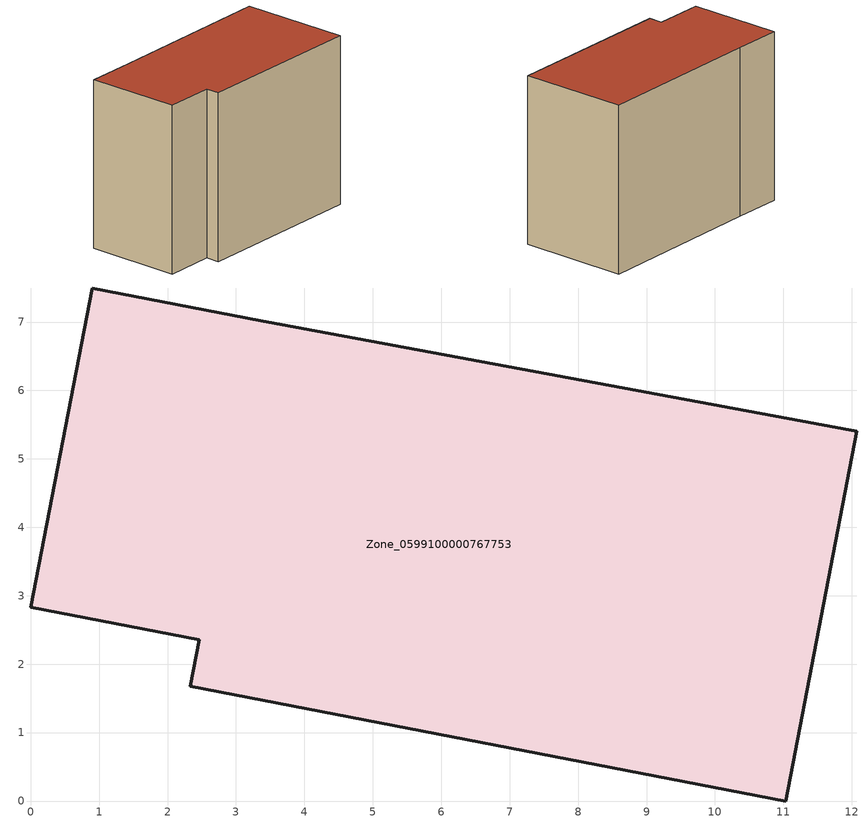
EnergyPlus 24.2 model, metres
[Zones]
Zone_0599100000767753
 floor ground (C_G): 12.07,5.41 11.03,0 2.33,1.68 2.46,2.35 0,2.83 0.9,7.5 3.37,7.02 z0
 wall outside (C_F): 3.37,7.02 0.9,7.5 0,2.83 2.46,2.35 2.33,1.68 11.03,0 12.07,5.41 3.37,7.02 z0:8.52
 roof outside (C_R): 11.03,0 12.07,5.41 3.37,7.02 0.9,7.5 0,2.83 2.46,2.35 2.33,1.68 z8.52
[BUILDING]
Pand.0599100000767753: North Axis=0; Terrain=City; Loads Convergence Tolerance Value=0.04; Temperature Convergence Tolerance Value=0.4; Solar Distribution=FullExterior; Maximum Number of Warmup Days=25; Minimum Number of Warmup Days=1
[Site:Location]
Rotterdam.The.Hague.AP_ZH_NLD Design_Conditions: Latitude=51.96; Longitude=4.45; Time Zone=1; Elevation=-4.5
[SITE:GROUNDTEMPERATURE:BUILDINGSURFACE]
18, 18, 18, 18, 18, 18, 18, 18, 18, 18, 18, 18
[MATERIAL] Thermal Absorptance=0.9; Solar Absorptance=0.7; Visible Absorptance=0.7
Name | Roughness | Thickness | Conductivity | Density | Specific Heat
G.TI.2006-2014 | MediumSmooth | 0.15 | 0.06 | 540 | 1210
F.TI.2006-2014 | Rough | 0.3 | 0.12 | 1920 | 840
R.TI.2006-2014 | MediumRough | 0.2 | 0.08 | 1500 | 1000
[CONSTRUCTION]
C_G: G.TI.2006-2014
C_F: F.TI.2006-2014
C_R: R.TI.2006-2014
[ZONE]
Zone_0599100000767753: Type=1; Multiplier=1; Ceiling Height=Autocalculate; Volume=Autocalculate; Floor Area=autocalculate; Part of Total Floor Area=Yes
[ZONEINFILTRATION:DESIGNFLOWRATE]
Infil_Zone_0599100000767753: Zone or ZoneList or Space or SpaceList=Zone_0599100000767753; Schedule=AlwaysOn; Design Flow Rate Calculation Method=Flow/Area; Flow Rate per Floor Area=0.0015; Constant Term Coefficient=1; Temperature Term Coefficient=0; Velocity Term Coefficient=0; Velocity Squared Term Coefficient=0
[HVACTEMPLATE:ZONE:IDEALLOADSAIRSYSTEM]
Zone_0599100000767753: Maximum Heating Supply Air Temperature=50; Minimum Cooling Supply Air Temperature=13; Maximum Heating Supply Air Humidity Ratio=0.0156; Minimum Cooling Supply Air Humidity Ratio=0.0077; Heating Limit=NoLimit; Cooling Limit=NoLimit; Dehumidification Control Type=ConstantSensibleHeatRatio; Cooling Sensible Heat Ratio=0.7; Dehumidification Setpoint=60; Humidification Control Type=None; Humidification Setpoint=30; Outdoor Air Method=None; Outdoor Air Flow Rate per Person=0.00944; Outdoor Air Flow Rate per Zone Floor Area=0; Outdoor Air Flow Rate per Zone=0; Demand Controlled Ventilation Type=None; Outdoor Air Economizer Type=NoEconomizer; Heat Recovery Type=None; Sensible Heat Recovery Effectiveness=0.7; Latent Heat Recovery Effectiveness=0.65
[ZONECONTROL:THERMOSTAT]
ThermostatControl_Zone_0599100000767753: Zone or ZoneList=Zone_0599100000767753; Control Type Schedule=DualSetpointControlType; Control 1=Thermostat_Zone_0599100000767753; Temperature Difference Between Cutout And Setpoint=0
[THERMOSTATSETPOINT:DUALSETPOINT]
Thermostat_Zone_0599100000767753: Heating Setpoint Temperature Schedule=HeatingSetpoint_Zone_0599100000767753; Cooling Setpoint Temperature Schedule=CoolingSetpoint_Zone_0599100000767753
[SCHEDULE:COMPACT]
HeatingSetpoint_Zone_0599100000767753: Through: 12/31, For: AllDays, Until: 24:00, 21
CoolingSetpoint_Zone_0599100000767753: Through: 12/31, For: AllDays, Until: 24:00, 24
DualSetpointControlType: Through: 12/31, For: AllDays, Until: 24:00, 4
AlwaysOn: Through: 12/31, For: AllDays, Until: 24:00, 1
